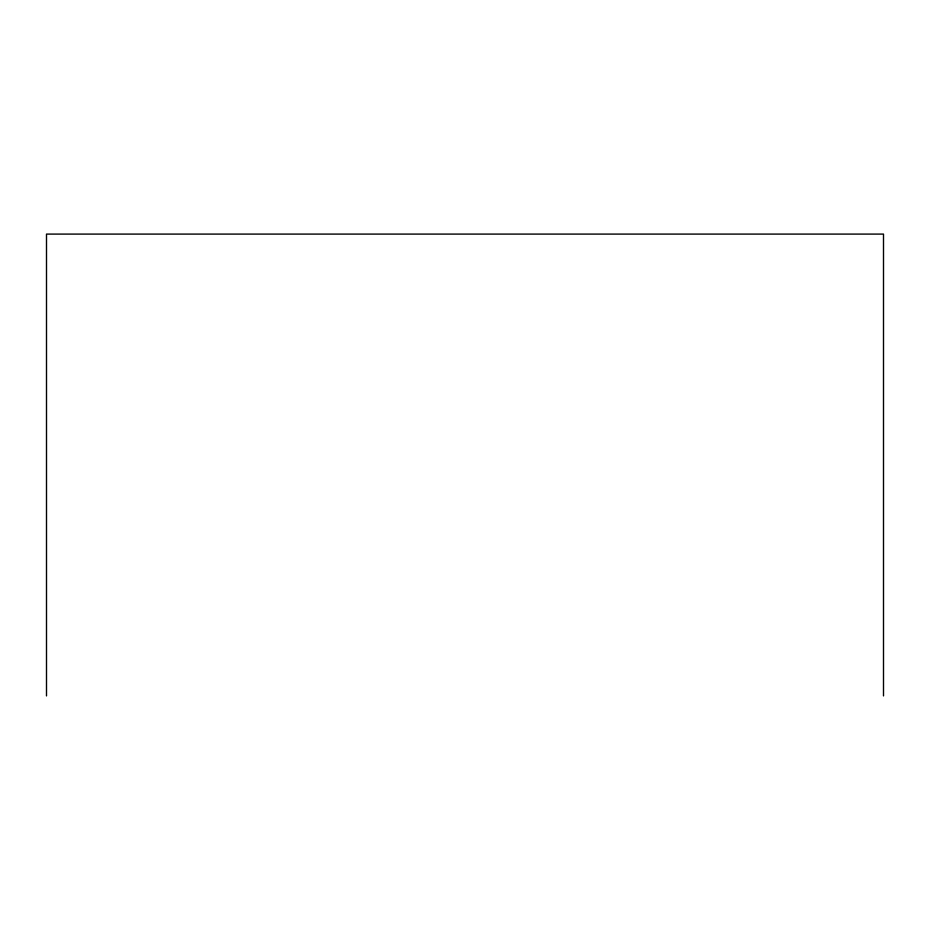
<?xml version="1.0" encoding="UTF-8"?>
<svg xmlns="http://www.w3.org/2000/svg" width="930" height="930" viewBox="0 0 930 930"><rect width="100%" height="100%" fill="white"/><g stroke="black" fill="none" stroke-linecap="round" stroke-linejoin="round"><path stroke-width="1.4" d="M883.5 695.907L883.5 234.093L46.5 234.093L46.5 695.907"/></g></svg>
